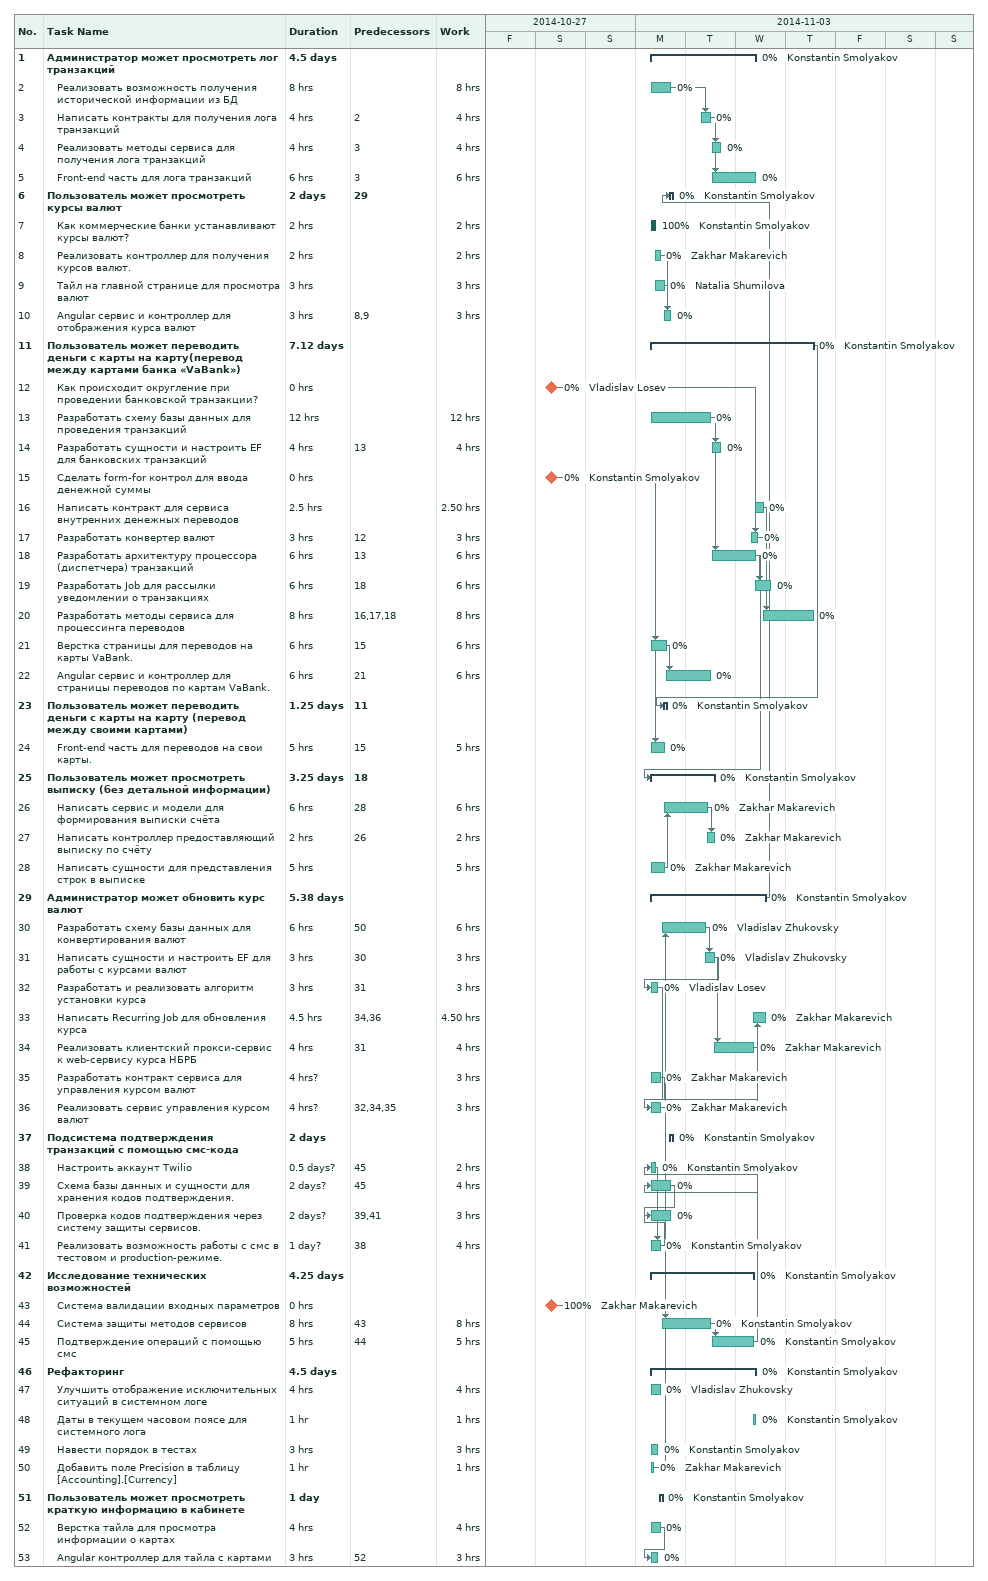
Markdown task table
| ID | Level | Task | Duration | Start | Finish | Predecessors | Resources | % complete | Work (h) |
|---|---|---|---|---|---|---|---|---|---|
| 1 | 1 | **Администратор может просмотреть лог транзакций** | 4.5d | 2014-11-03 | 2014-11-05 |  | Konstantin Smolyakov | 0 |  |
| 2 | 2 | Реализовать возможность получения исторической информации из БД | 8h | 2014-11-03 | 2014-11-03 |  |  | 0 | 8 |
| 3 | 2 | Написать контракты для получения лога транзакций | 4h | 2014-11-04 | 2014-11-04 | 2 |  | 0 | 4 |
| 4 | 2 | Реализовать методы сервиса для получения лога транзакций | 4h | 2014-11-04 | 2014-11-04 | 3 |  | 0 | 4 |
| 5 | 2 | Front-end часть для лога транзакций | 6h | 2014-11-04 | 2014-11-05 | 3 |  | 0 | 6 |
| 6 | 1 | **Пользователь может просмотреть курсы валют** | 2d | 2014-11-03 | 2014-11-03 | 29 | Konstantin Smolyakov | 0 |  |
| 7 | 2 | Как коммерческие банки устанавливают курсы валют? | 2h | 2014-11-03 | 2014-11-03 |  | Konstantin Smolyakov | 100 | 2 |
| 8 | 2 | Реализовать контроллер для получения курсов валют. | 2h | 2014-11-03 | 2014-11-03 |  | Zakhar Makarevich | 0 | 2 |
| 9 | 2 | Тайл на главной странице для просмотра валют | 3h | 2014-11-03 | 2014-11-03 |  | Natalia Shumilova | 0 | 3 |
| 10 | 2 | Angular сервис и контроллер для отображения курса валют | 3h | 2014-11-03 | 2014-11-03 | 8, 9 |  | 0 | 3 |
| 11 | 1 | **Пользователь может переводить деньги с карты на карту(перевод между картами банка «VaBank»)** | 7.12d | 2014-11-03 | 2014-11-06 |  | Konstantin Smolyakov | 0 |  |
| 12 | 2 | Как происходит округление при проведении банковской транзакции? | 0h | 2014-11-01 | 2014-11-01 |  | Vladislav Losev | 0 |  |
| 13 | 2 | Разработать схему базы данных для проведения транзакций | 12h | 2014-11-03 | 2014-11-04 |  |  | 0 | 12 |
| 14 | 2 | Разработать сущности и настроить EF для банковских транзакций | 4h | 2014-11-04 | 2014-11-04 | 13 |  | 0 | 4 |
| 15 | 2 | Сделать form-for контрол для ввода денежной суммы | 0h | 2014-11-01 | 2014-11-01 |  | Konstantin Smolyakov | 0 |  |
| 16 | 2 | Написать контракт для сервиса внутренних денежных переводов | 2.5h | 2014-11-05 | 2014-11-05 |  |  | 0 | 2.50 |
| 17 | 2 | Разработать конвертер валют | 3h | 2014-11-05 | 2014-11-05 | 12 |  | 0 | 3 |
| 18 | 2 | Разработать архитектуру процессора (диспетчера) транзакций | 6h | 2014-11-04 | 2014-11-05 | 13 |  | 0 | 6 |
| 19 | 2 | Разработать Job для рассылки уведомлении о транзакциях | 6h | 2014-11-05 | 2014-11-05 | 18 |  | 0 | 6 |
| 20 | 2 | Разработать методы сервиса для процессинга переводов | 8h | 2014-11-05 | 2014-11-06 | 16, 17, 18 |  | 0 | 8 |
| 21 | 2 | Верстка страницы для переводов на карты VaBank. | 6h | 2014-11-03 | 2014-11-03 | 15 |  | 0 | 6 |
| 22 | 2 | Angular сервис и контроллер для страницы переводов по картам VaBank. | 6h | 2014-11-03 | 2014-11-04 | 21 |  | 0 | 6 |
| 23 | 1 | **Пользователь может переводить деньги с карты на карту (перевод между своими картами)** | 1.25d | 2014-11-03 | 2014-11-03 | 11 | Konstantin Smolyakov | 0 |  |
| 24 | 2 | Front-end часть для переводов на свои карты. | 5h | 2014-11-03 | 2014-11-03 | 15 |  | 0 | 5 |
| 25 | 1 | **Пользователь может просмотреть выписку (без детальной информации)** | 3.25d | 2014-11-03 | 2014-11-04 | 18 | Konstantin Smolyakov | 0 |  |
| 26 | 2 | Написать сервис и модели для формирования выписки счёта | 6h | 2014-11-03 | 2014-11-04 | 28 | Zakhar Makarevich | 0 | 6 |
| 27 | 2 | Написать контроллер предоставляющий выписку по счёту | 2h | 2014-11-04 | 2014-11-04 | 26 | Zakhar Makarevich | 0 | 2 |
| 28 | 2 | Написать сущности для представления строк в выписке | 5h | 2014-11-03 | 2014-11-03 |  | Zakhar Makarevich | 0 | 5 |
| 29 | 1 | **Администратор может обновить курс валют** | 5.38d | 2014-11-03 | 2014-11-05 |  | Konstantin Smolyakov | 0 |  |
| 30 | 2 | Разработать схему базы данных для конвертирования валют | 6h | 2014-11-03 | 2014-11-04 | 50 | Vladislav Zhukovsky | 0 | 6 |
| 31 | 2 | Написать сущности и настроить EF для работы с курсами валют | 3h | 2014-11-04 | 2014-11-04 | 30 | Vladislav Zhukovsky | 0 | 3 |
| 32 | 2 | Разработать и реализовать алгоритм установки курса | 3h | 2014-11-03 | 2014-11-03 | 31 | Vladislav Losev | 0 | 3 |
| 33 | 2 | Написать Recurring Job для обновления курса | 4.5h | 2014-11-05 | 2014-11-05 | 34, 36 | Zakhar Makarevich | 0 | 4.50 |
| 34 | 2 | Реализовать клиентский прокси-сервис к web-сервису курса НБРБ | 4h | 2014-11-04 | 2014-11-05 | 31 | Zakhar Makarevich | 0 | 4 |
| 35 | 2 | Разработать контракт сервиса для управления курсом валют | 4h? | 2014-11-03 | 2014-11-03 |  | Zakhar Makarevich | 0 | 3 |
| 36 | 2 | Реализовать сервис управления курсом валют | 4h? | 2014-11-03 | 2014-11-03 | 32, 34, 35 | Zakhar Makarevich | 0 | 3 |
| 37 | 1 | **Подсистема подтверждения транзакций с помощью смс-кода** | 2d | 2014-11-03 | 2014-11-03 |  | Konstantin Smolyakov | 0 |  |
| 38 | 2 | Настроить аккаунт Twilio | 0.5d? | 2014-11-03 | 2014-11-03 | 45 | Konstantin Smolyakov | 0 | 2 |
| 39 | 2 | Схема базы данных и сущности для хранения кодов подтверждения. | 2d? | 2014-11-03 | 2014-11-03 | 45 |  | 0 | 4 |
| 40 | 2 | Проверка кодов подтверждения через систему защиты сервисов. | 2d? | 2014-11-03 | 2014-11-03 | 39, 41 |  | 0 | 3 |
| 41 | 2 | Реализовать возможность работы с смс в тестовом и production-режиме. | 1d? | 2014-11-03 | 2014-11-03 | 38 | Konstantin Smolyakov | 0 | 4 |
| 42 | 1 | **Исследование технических возможностей** | 4.25d | 2014-11-03 | 2014-11-05 |  | Konstantin Smolyakov | 0 |  |
| 43 | 2 | Система валидации входных параметров | 0h | 2014-11-01 | 2014-11-01 |  | Zakhar Makarevich | 100 |  |
| 44 | 2 | Система защиты методов сервисов | 8h | 2014-11-03 | 2014-11-04 | 43 | Konstantin Smolyakov | 0 | 8 |
| 45 | 2 | Подтверждение операций с помощью смс | 5h | 2014-11-04 | 2014-11-05 | 44 | Konstantin Smolyakov | 0 | 5 |
| 46 | 1 | **Рефакторинг** | 4.5d | 2014-11-03 | 2014-11-05 |  | Konstantin Smolyakov | 0 |  |
| 47 | 2 | Улучшить отображение исключительных ситуаций в системном логе | 4h | 2014-11-03 | 2014-11-03 |  | Vladislav Zhukovsky | 0 | 4 |
| 48 | 2 | Даты в текущем часовом поясе для системного лога | 1h | 2014-11-05 | 2014-11-05 |  | Konstantin Smolyakov | 0 | 1 |
| 49 | 2 | Навести порядок в тестах | 3h | 2014-11-03 | 2014-11-03 |  | Konstantin Smolyakov | 0 | 3 |
| 50 | 2 | Добавить поле Precision в таблицу [Accounting].[Currency] | 1h | 2014-11-03 | 2014-11-03 |  | Zakhar Makarevich | 0 | 1 |
| 51 | 1 | **Пользователь может просмотреть краткую информацию в кабинете** | 1d | 2014-11-03 | 2014-11-03 |  | Konstantin Smolyakov | 0 |  |
| 52 | 2 | Верстка тайла для просмотра информации о картах | 4h | 2014-11-03 | 2014-11-03 |  |  | 0 | 4 |
| 53 | 2 | Angular контроллер для тайла с картами | 3h | 2014-11-03 | 2014-11-03 | 52 |  | 0 | 3 |
